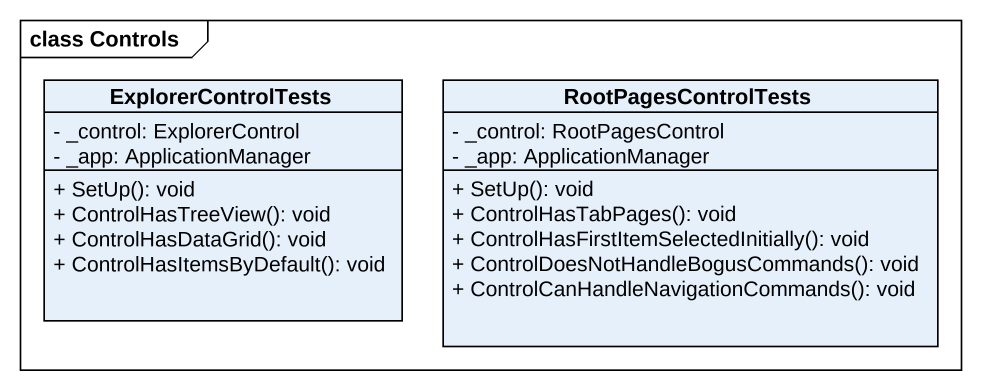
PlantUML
@startuml
mainframe class Controls
hide circle
hide empty members
skinparam classAttributeIconSize 0
class ExplorerControlTests {
  - _control: ExplorerControl
  - _app: ApplicationManager
  + SetUp(): void
  + ControlHasTreeView(): void
  + ControlHasDataGrid(): void
  + ControlHasItemsByDefault(): void
}
class RootPagesControlTests {
  - _control: RootPagesControl
  - _app: ApplicationManager
  + SetUp(): void
  + ControlHasTabPages(): void
  + ControlHasFirstItemSelectedInitially(): void
  + ControlDoesNotHandleBogusCommands(): void
  + ControlCanHandleNavigationCommands(): void
}
@enduml
